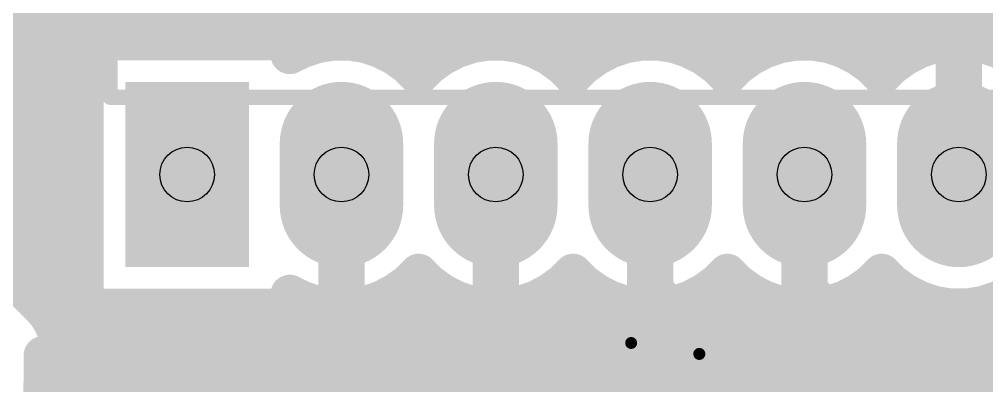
# Model space of a CAD drawing. Extents: x -0.06 to 2.31, y -0.06 to 2.06.
# Drawn here: x 0.737 to 1.364, y 0.84 to 1.077 of the extents above; entities that cross this region are included whole.
import ezdxf

# ---------------------------------------------------------------- set-up
doc = ezdxf.new("R2010")
doc.units = 0
for name, color, linetype in [('Bottom', 6, 'CONTINUOUS'), ('Drill_Bottom', 8, 'CONTINUOUS'), ('Drill_Top', 7, 'CONTINUOUS'), ('Top', 5, 'CONTINUOUS'), ('Top_Silk', 2, 'CONTINUOUS')]:
    doc.layers.add(name, color=color, linetype=linetype)

msp = doc.modelspace()

# ---------------------------------------------------------------- linework, layer by layer
at = {"layer": 'Bottom', "linetype": 'CONTINUOUS'}
for points, const_width in [([(0.754, 1.274), (0.754, 0.917)], 0.03), ([(0.7955, 1.1427), (0.7955, 1.0635)], 0.025), ([(1.346, 0.977), (1.346, 1.132)], 0.03), ([(1.3045, 1.0489), (1.3045, 1.1148)], 0.025), ([(0.798, 1.0882), (1.302, 1.0882)], 0.025), ([(0.7955, 1.0635), (0.9125, 1.0635)], 0.025), ([(0.9125, 1.0635), (0.9125, 1.0545)], 0.025), ([(0.915, 1.0634), (0.9391, 1.0634)], 0.025), ([(0.9206, 1.0584), (0.9305, 1.0617)], 0.025), ([(0.9305, 1.0617), (0.9408, 1.0633)], 0.025), ([(0.9408, 1.0633), (0.9512, 1.0633)], 0.025), ([(0.9512, 1.0633), (0.9615, 1.0617)], 0.025), ([(0.9529, 1.0634), (1.0391, 1.0634)], 0.025), ([(0.9615, 1.0617), (0.9714, 1.0584)], 0.025), ([(1.0206, 1.0584), (1.0305, 1.0617)], 0.025), ([(1.0305, 1.0617), (1.0408, 1.0633)], 0.025), ([(1.0408, 1.0633), (1.0512, 1.0633)], 0.025), ([(1.0512, 1.0633), (1.0615, 1.0617)], 0.025), ([(1.0529, 1.0634), (1.1391, 1.0634)], 0.025), ([(1.0615, 1.0617), (1.0714, 1.0584)], 0.025), ([(1.1206, 1.0584), (1.1305, 1.0617)], 0.025), ([(1.1305, 1.0617), (1.1408, 1.0633)], 0.025), ([(1.1408, 1.0633), (1.1512, 1.0633)], 0.025), ([(1.1512, 1.0633), (1.1615, 1.0617)], 0.025), ([(1.1529, 1.0634), (1.2391, 1.0634)], 0.025), ([(1.1615, 1.0617), (1.1714, 1.0584)], 0.025), ([(1.2206, 1.0584), (1.2305, 1.0617)], 0.025), ([(1.2305, 1.0617), (1.2408, 1.0633)], 0.025), ([(1.2408, 1.0633), (1.2512, 1.0633)], 0.025), ([(1.2512, 1.0633), (1.2615, 1.0617)], 0.025), ([(1.2529, 1.0634), (1.302, 1.0634)], 0.025), ([(1.2615, 1.0617), (1.2714, 1.0584)], 0.025), ([(0.9125, 1.0545), (0.9206, 1.0584)], 0.025), ([(0.9714, 1.0584), (0.9807, 1.0537)], 0.025), ([(0.9807, 1.0537), (0.9892, 1.0476)], 0.025), ([(1.0028, 1.0476), (1.0113, 1.0537)], 0.025), ([(1.0113, 1.0537), (1.0206, 1.0584)], 0.025), ([(1.0714, 1.0584), (1.0807, 1.0537)], 0.025), ([(1.0807, 1.0537), (1.0892, 1.0476)], 0.025), ([(1.1028, 1.0476), (1.1113, 1.0537)], 0.025), ([(1.1113, 1.0537), (1.1206, 1.0584)], 0.025), ([(1.1714, 1.0584), (1.1807, 1.0537)], 0.025), ([(1.1807, 1.0537), (1.1892, 1.0476)], 0.025), ([(1.2028, 1.0476), (1.2113, 1.0537)], 0.025), ([(1.2113, 1.0537), (1.2206, 1.0584)], 0.025), ([(1.2714, 1.0584), (1.2807, 1.0537)], 0.025), ([(1.2807, 1.0537), (1.2892, 1.0476)], 0.025), ([(0.9892, 1.0476), (0.996, 1.0408)], 0.025), ([(0.996, 1.0408), (1.0028, 1.0476)], 0.025), ([(1.0892, 1.0476), (1.096, 1.0408)], 0.025), ([(1.096, 1.0408), (1.1028, 1.0476)], 0.025), ([(1.1892, 1.0476), (1.196, 1.0408)], 0.025), ([(1.196, 1.0408), (1.2028, 1.0476)], 0.025), ([(1.2892, 1.0476), (1.296, 1.0408)], 0.025), ([(1.296, 1.0408), (1.3028, 1.0476)], 0.025), ([(1.3028, 1.0476), (1.3045, 1.0489)], 0.025), ([(0.946, 0.897), (0.946, 0.977)], 0.03), ([(1.046, 0.898), (1.046, 0.977)], 0.03), ([(1.146, 0.901), (1.146, 0.977)], 0.03), ([(1.246, 0.901), (1.246, 0.977)], 0.03), ([(0.754, 0.917), (0.814, 0.857)], 0.03), ([(1.3028, 0.9064), (1.296, 0.9132)], 0.025), ([(1.296, 0.9132), (1.3019, 0.9038)], 0.025), ([(1.245, 0.802), (1.146, 0.901)], 0.03), ([(1.345, 0.802), (1.246, 0.901)], 0.03), ([(1.3019, 0.9038), (1.3766, 0.829)], 0.025), ([(1.3113, 0.9003), (1.3028, 0.9064)], 0.025), ([(1.045, 0.798), (0.946, 0.897)], 0.03), ([(1.145, 0.799), (1.046, 0.898)], 0.03), ([(1.3206, 0.8956), (1.3113, 0.9003)], 0.025), ([(1.3807, 0.9003), (1.3714, 0.8956)], 0.025), ([(1.3305, 0.8923), (1.3206, 0.8956)], 0.025), ([(1.3408, 0.8907), (1.3305, 0.8923)], 0.025), ([(1.3512, 0.8907), (1.3408, 0.8907)], 0.025), ([(1.3615, 0.8923), (1.3512, 0.8907)], 0.025), ([(1.3714, 0.8956), (1.3615, 0.8923)], 0.025), ([(1.3189, 0.8893), (1.4007, 0.8893)], 0.025), ([(0.7525, 0.8598), (0.7524, 0.6567)], 0.025), ([(0.787, 0.8254), (0.7525, 0.8598)], 0.025), ([(0.814, 0.857), (0.871, 0.857)], 0.03), ([(0.871, 0.857), (0.938, 0.79)], 0.03), ([(1.3438, 0.8644), (1.4154, 0.8644)], 0.025), ([(0.755, 0.8395), (0.7703, 0.8395)], 0.025), ([(1.3686, 0.8395), (1.4403, 0.8395)], 0.025)]:
    msp.add_lwpolyline(points, dxfattribs=dict(at, const_width=const_width))
for points, const_width in [([(0.7893, 1.0635, 1), (0.8018, 1.0635, 1), (0.7893, 1.0635, 1)], 0.0125), ([(0.7893, 1.0635, 1), (0.8018, 1.0635, 1), (0.7893, 1.0635, 1)], 0.0125), ([(0.9063, 1.0635, 1), (0.9188, 1.0635, 1), (0.9063, 1.0635, 1)], 0.0125), ([(0.9063, 1.0635, 1), (0.9188, 1.0635, 1), (0.9063, 1.0635, 1)], 0.0125), ([(0.9242, 1.0617, 1), (0.9367, 1.0617, 1), (0.9242, 1.0617, 1)], 0.0125), ([(0.9242, 1.0617, 1), (0.9367, 1.0617, 1), (0.9242, 1.0617, 1)], 0.0125), ([(0.9345, 1.0633, 1), (0.947, 1.0633, 1), (0.9345, 1.0633, 1)], 0.0125), ([(0.9345, 1.0633, 1), (0.947, 1.0633, 1), (0.9345, 1.0633, 1)], 0.0125), ([(0.945, 1.0633, 1), (0.9575, 1.0633, 1), (0.945, 1.0633, 1)], 0.0125), ([(0.945, 1.0633, 1), (0.9575, 1.0633, 1), (0.945, 1.0633, 1)], 0.0125), ([(0.9553, 1.0617, 1), (0.9678, 1.0617, 1), (0.9553, 1.0617, 1)], 0.0125), ([(0.9553, 1.0617, 1), (0.9678, 1.0617, 1), (0.9553, 1.0617, 1)], 0.0125), ([(1.0242, 1.0617, 1), (1.0367, 1.0617, 1), (1.0242, 1.0617, 1)], 0.0125), ([(1.0242, 1.0617, 1), (1.0367, 1.0617, 1), (1.0242, 1.0617, 1)], 0.0125), ([(1.0345, 1.0633, 1), (1.047, 1.0633, 1), (1.0345, 1.0633, 1)], 0.0125), ([(1.0345, 1.0633, 1), (1.047, 1.0633, 1), (1.0345, 1.0633, 1)], 0.0125), ([(1.045, 1.0633, 1), (1.0575, 1.0633, 1), (1.045, 1.0633, 1)], 0.0125), ([(1.045, 1.0633, 1), (1.0575, 1.0633, 1), (1.045, 1.0633, 1)], 0.0125), ([(1.0553, 1.0617, 1), (1.0678, 1.0617, 1), (1.0553, 1.0617, 1)], 0.0125), ([(1.0553, 1.0617, 1), (1.0678, 1.0617, 1), (1.0553, 1.0617, 1)], 0.0125), ([(1.1242, 1.0617, 1), (1.1367, 1.0617, 1), (1.1242, 1.0617, 1)], 0.0125), ([(1.1242, 1.0617, 1), (1.1367, 1.0617, 1), (1.1242, 1.0617, 1)], 0.0125), ([(1.1345, 1.0633, 1), (1.147, 1.0633, 1), (1.1345, 1.0633, 1)], 0.0125), ([(1.1345, 1.0633, 1), (1.147, 1.0633, 1), (1.1345, 1.0633, 1)], 0.0125), ([(1.145, 1.0633, 1), (1.1575, 1.0633, 1), (1.145, 1.0633, 1)], 0.0125), ([(1.145, 1.0633, 1), (1.1575, 1.0633, 1), (1.145, 1.0633, 1)], 0.0125), ([(1.1553, 1.0617, 1), (1.1678, 1.0617, 1), (1.1553, 1.0617, 1)], 0.0125), ([(1.1553, 1.0617, 1), (1.1678, 1.0617, 1), (1.1553, 1.0617, 1)], 0.0125), ([(1.2242, 1.0617, 1), (1.2367, 1.0617, 1), (1.2242, 1.0617, 1)], 0.0125), ([(1.2242, 1.0617, 1), (1.2367, 1.0617, 1), (1.2242, 1.0617, 1)], 0.0125), ([(1.2345, 1.0633, 1), (1.247, 1.0633, 1), (1.2345, 1.0633, 1)], 0.0125), ([(1.2345, 1.0633, 1), (1.247, 1.0633, 1), (1.2345, 1.0633, 1)], 0.0125), ([(1.245, 1.0633, 1), (1.2575, 1.0633, 1), (1.245, 1.0633, 1)], 0.0125), ([(1.245, 1.0633, 1), (1.2575, 1.0633, 1), (1.245, 1.0633, 1)], 0.0125), ([(1.2553, 1.0617, 1), (1.2678, 1.0617, 1), (1.2553, 1.0617, 1)], 0.0125), ([(1.2553, 1.0617, 1), (1.2678, 1.0617, 1), (1.2553, 1.0617, 1)], 0.0125), ([(0.9063, 1.0545, 1), (0.9188, 1.0545, 1), (0.9063, 1.0545, 1)], 0.0125), ([(0.9063, 1.0545, 1), (0.9188, 1.0545, 1), (0.9063, 1.0545, 1)], 0.0125), ([(0.9143, 1.0584, 1), (0.9268, 1.0584, 1), (0.9143, 1.0584, 1)], 0.0125), ([(0.9143, 1.0584, 1), (0.9268, 1.0584, 1), (0.9143, 1.0584, 1)], 0.0125), ([(0.9652, 1.0584, 1), (0.9777, 1.0584, 1), (0.9652, 1.0584, 1)], 0.0125), ([(0.9652, 1.0584, 1), (0.9777, 1.0584, 1), (0.9652, 1.0584, 1)], 0.0125), ([(0.9745, 1.0537, 1), (0.987, 1.0537, 1), (0.9745, 1.0537, 1)], 0.0125), ([(0.9745, 1.0537, 1), (0.987, 1.0537, 1), (0.9745, 1.0537, 1)], 0.0125), ([(1.005, 1.0537, 1), (1.0175, 1.0537, 1), (1.005, 1.0537, 1)], 0.0125), ([(1.005, 1.0537, 1), (1.0175, 1.0537, 1), (1.005, 1.0537, 1)], 0.0125), ([(1.0143, 1.0584, 1), (1.0268, 1.0584, 1), (1.0143, 1.0584, 1)], 0.0125), ([(1.0143, 1.0584, 1), (1.0268, 1.0584, 1), (1.0143, 1.0584, 1)], 0.0125), ([(1.0652, 1.0584, 1), (1.0777, 1.0584, 1), (1.0652, 1.0584, 1)], 0.0125), ([(1.0652, 1.0584, 1), (1.0777, 1.0584, 1), (1.0652, 1.0584, 1)], 0.0125), ([(1.0745, 1.0537, 1), (1.087, 1.0537, 1), (1.0745, 1.0537, 1)], 0.0125), ([(1.0745, 1.0537, 1), (1.087, 1.0537, 1), (1.0745, 1.0537, 1)], 0.0125), ([(1.105, 1.0537, 1), (1.1175, 1.0537, 1), (1.105, 1.0537, 1)], 0.0125), ([(1.105, 1.0537, 1), (1.1175, 1.0537, 1), (1.105, 1.0537, 1)], 0.0125), ([(1.1143, 1.0584, 1), (1.1268, 1.0584, 1), (1.1143, 1.0584, 1)], 0.0125), ([(1.1143, 1.0584, 1), (1.1268, 1.0584, 1), (1.1143, 1.0584, 1)], 0.0125), ([(1.1652, 1.0584, 1), (1.1777, 1.0584, 1), (1.1652, 1.0584, 1)], 0.0125), ([(1.1652, 1.0584, 1), (1.1777, 1.0584, 1), (1.1652, 1.0584, 1)], 0.0125), ([(1.1745, 1.0537, 1), (1.187, 1.0537, 1), (1.1745, 1.0537, 1)], 0.0125), ([(1.1745, 1.0537, 1), (1.187, 1.0537, 1), (1.1745, 1.0537, 1)], 0.0125), ([(1.205, 1.0537, 1), (1.2175, 1.0537, 1), (1.205, 1.0537, 1)], 0.0125), ([(1.205, 1.0537, 1), (1.2175, 1.0537, 1), (1.205, 1.0537, 1)], 0.0125), ([(1.2143, 1.0584, 1), (1.2268, 1.0584, 1), (1.2143, 1.0584, 1)], 0.0125), ([(1.2143, 1.0584, 1), (1.2268, 1.0584, 1), (1.2143, 1.0584, 1)], 0.0125), ([(1.2652, 1.0584, 1), (1.2777, 1.0584, 1), (1.2652, 1.0584, 1)], 0.0125), ([(1.2652, 1.0584, 1), (1.2777, 1.0584, 1), (1.2652, 1.0584, 1)], 0.0125), ([(1.2745, 1.0537, 1), (1.287, 1.0537, 1), (1.2745, 1.0537, 1)], 0.0125), ([(1.2745, 1.0537, 1), (1.287, 1.0537, 1), (1.2745, 1.0537, 1)], 0.0125), ([(0.9829, 1.0476, 1), (0.9954, 1.0476, 1), (0.9829, 1.0476, 1)], 0.0125), ([(0.9829, 1.0476, 1), (0.9954, 1.0476, 1), (0.9829, 1.0476, 1)], 0.0125), ([(0.9966, 1.0476, 1), (1.0091, 1.0476, 1), (0.9966, 1.0476, 1)], 0.0125), ([(0.9966, 1.0476, 1), (1.0091, 1.0476, 1), (0.9966, 1.0476, 1)], 0.0125), ([(1.0829, 1.0476, 1), (1.0954, 1.0476, 1), (1.0829, 1.0476, 1)], 0.0125), ([(1.0829, 1.0476, 1), (1.0954, 1.0476, 1), (1.0829, 1.0476, 1)], 0.0125), ([(1.0966, 1.0476, 1), (1.1091, 1.0476, 1), (1.0966, 1.0476, 1)], 0.0125), ([(1.0966, 1.0476, 1), (1.1091, 1.0476, 1), (1.0966, 1.0476, 1)], 0.0125), ([(1.1829, 1.0476, 1), (1.1954, 1.0476, 1), (1.1829, 1.0476, 1)], 0.0125), ([(1.1829, 1.0476, 1), (1.1954, 1.0476, 1), (1.1829, 1.0476, 1)], 0.0125), ([(1.1966, 1.0476, 1), (1.2091, 1.0476, 1), (1.1966, 1.0476, 1)], 0.0125), ([(1.1966, 1.0476, 1), (1.2091, 1.0476, 1), (1.1966, 1.0476, 1)], 0.0125), ([(1.2829, 1.0476, 1), (1.2954, 1.0476, 1), (1.2829, 1.0476, 1)], 0.0125), ([(1.2829, 1.0476, 1), (1.2954, 1.0476, 1), (1.2829, 1.0476, 1)], 0.0125), ([(1.2966, 1.0476, 1), (1.3091, 1.0476, 1), (1.2966, 1.0476, 1)], 0.0125), ([(1.2966, 1.0476, 1), (1.3091, 1.0476, 1), (1.2966, 1.0476, 1)], 0.0125), ([(1.2983, 1.0489, 1), (1.3108, 1.0489, 1), (1.2983, 1.0489, 1)], 0.0125), ([(1.2983, 1.0489, 1), (1.3108, 1.0489, 1), (1.2983, 1.0489, 1)], 0.0125), ([(0.9897, 1.0408, 1), (1.0022, 1.0408, 1), (0.9897, 1.0408, 1)], 0.0125), ([(0.9897, 1.0408, 1), (1.0022, 1.0408, 1), (0.9897, 1.0408, 1)], 0.0125), ([(1.0897, 1.0408, 1), (1.1022, 1.0408, 1), (1.0897, 1.0408, 1)], 0.0125), ([(1.0897, 1.0408, 1), (1.1022, 1.0408, 1), (1.0897, 1.0408, 1)], 0.0125), ([(1.1897, 1.0408, 1), (1.2022, 1.0408, 1), (1.1897, 1.0408, 1)], 0.0125), ([(1.1897, 1.0408, 1), (1.2022, 1.0408, 1), (1.1897, 1.0408, 1)], 0.0125), ([(1.2897, 1.0408, 1), (1.3022, 1.0408, 1), (1.2897, 1.0408, 1)], 0.0125), ([(1.2897, 1.0408, 1), (1.3022, 1.0408, 1), (1.2897, 1.0408, 1)], 0.0125), ([(0.966, 0.997, 1), (0.926, 0.997, 1), (0.966, 0.997, 1)], 0.04), ([(1.066, 0.997, 1), (1.026, 0.997, 1), (1.066, 0.997, 1)], 0.04), ([(1.166, 0.997, 1), (1.126, 0.997, 1), (1.166, 0.997, 1)], 0.04), ([(1.266, 0.997, 1), (1.226, 0.997, 1), (1.266, 0.997, 1)], 0.04), ([(1.366, 0.997, 1), (1.326, 0.997, 1), (1.366, 0.997, 1)], 0.04), ([(0.966, 0.957, 1), (0.926, 0.957, 1), (0.966, 0.957, 1)], 0.04), ([(1.066, 0.957, 1), (1.026, 0.957, 1), (1.066, 0.957, 1)], 0.04), ([(1.166, 0.957, 1), (1.126, 0.957, 1), (1.166, 0.957, 1)], 0.04), ([(1.266, 0.957, 1), (1.226, 0.957, 1), (1.266, 0.957, 1)], 0.04), ([(1.366, 0.957, 1), (1.326, 0.957, 1), (1.366, 0.957, 1)], 0.04), ([(0.9385, 0.977, 1), (0.9535, 0.977, 1), (0.9385, 0.977, 1)], 0.015), ([(1.0385, 0.977, 1), (1.0535, 0.977, 1), (1.0385, 0.977, 1)], 0.015), ([(1.1385, 0.977, 1), (1.1535, 0.977, 1), (1.1385, 0.977, 1)], 0.015), ([(1.2385, 0.977, 1), (1.2535, 0.977, 1), (1.2385, 0.977, 1)], 0.015), ([(1.3385, 0.977, 1), (1.3535, 0.977, 1), (1.3385, 0.977, 1)], 0.015), ([(0.7465, 0.917, 1), (0.7615, 0.917, 1), (0.7465, 0.917, 1)], 0.015), ([(0.7465, 0.917, 1), (0.7615, 0.917, 1), (0.7465, 0.917, 1)], 0.015), ([(1.2898, 0.9132, 1), (1.3023, 0.9132, 1), (1.2898, 0.9132, 1)], 0.0125), ([(1.2898, 0.9132, 1), (1.3023, 0.9132, 1), (1.2898, 0.9132, 1)], 0.0125), ([(1.1385, 0.901, 1), (1.1535, 0.901, 1), (1.1385, 0.901, 1)], 0.015), ([(1.1385, 0.901, 1), (1.1535, 0.901, 1), (1.1385, 0.901, 1)], 0.015), ([(1.2385, 0.901, 1), (1.2535, 0.901, 1), (1.2385, 0.901, 1)], 0.015), ([(1.2385, 0.901, 1), (1.2535, 0.901, 1), (1.2385, 0.901, 1)], 0.015), ([(1.2956, 0.9038, 1), (1.3081, 0.9038, 1), (1.2956, 0.9038, 1)], 0.0125), ([(1.2956, 0.9038, 1), (1.3081, 0.9038, 1), (1.2956, 0.9038, 1)], 0.0125), ([(1.2966, 0.9064, 1), (1.3091, 0.9064, 1), (1.2966, 0.9064, 1)], 0.0125), ([(1.2966, 0.9064, 1), (1.3091, 0.9064, 1), (1.2966, 0.9064, 1)], 0.0125), ([(0.9385, 0.897, 1), (0.9535, 0.897, 1), (0.9385, 0.897, 1)], 0.015), ([(0.9385, 0.897, 1), (0.9535, 0.897, 1), (0.9385, 0.897, 1)], 0.015), ([(1.0385, 0.898, 1), (1.0535, 0.898, 1), (1.0385, 0.898, 1)], 0.015), ([(1.0385, 0.898, 1), (1.0535, 0.898, 1), (1.0385, 0.898, 1)], 0.015), ([(1.305, 0.9003, 1), (1.3175, 0.9003, 1), (1.305, 0.9003, 1)], 0.0125), ([(1.305, 0.9003, 1), (1.3175, 0.9003, 1), (1.305, 0.9003, 1)], 0.0125), ([(1.3143, 0.8956, 1), (1.3268, 0.8956, 1), (1.3143, 0.8956, 1)], 0.0125), ([(1.3143, 0.8956, 1), (1.3268, 0.8956, 1), (1.3143, 0.8956, 1)], 0.0125), ([(1.3242, 0.8923, 1), (1.3367, 0.8923, 1), (1.3242, 0.8923, 1)], 0.0125), ([(1.3242, 0.8923, 1), (1.3367, 0.8923, 1), (1.3242, 0.8923, 1)], 0.0125), ([(1.3345, 0.8907, 1), (1.347, 0.8907, 1), (1.3345, 0.8907, 1)], 0.0125), ([(1.3345, 0.8907, 1), (1.347, 0.8907, 1), (1.3345, 0.8907, 1)], 0.0125), ([(1.345, 0.8907, 1), (1.3575, 0.8907, 1), (1.345, 0.8907, 1)], 0.0125), ([(1.345, 0.8907, 1), (1.3575, 0.8907, 1), (1.345, 0.8907, 1)], 0.0125), ([(1.3553, 0.8923, 1), (1.3678, 0.8923, 1), (1.3553, 0.8923, 1)], 0.0125), ([(1.3553, 0.8923, 1), (1.3678, 0.8923, 1), (1.3553, 0.8923, 1)], 0.0125), ([(1.3652, 0.8956, 1), (1.3777, 0.8956, 1), (1.3652, 0.8956, 1)], 0.0125), ([(1.3652, 0.8956, 1), (1.3777, 0.8956, 1), (1.3652, 0.8956, 1)], 0.0125), ([(0.7463, 0.8598, 1), (0.7588, 0.8598, 1), (0.7463, 0.8598, 1)], 0.0125), ([(0.7463, 0.8598, 1), (0.7588, 0.8598, 1), (0.7463, 0.8598, 1)], 0.0125), ([(0.8065, 0.857, 1), (0.8215, 0.857, 1), (0.8065, 0.857, 1)], 0.015), ([(0.8065, 0.857, 1), (0.8215, 0.857, 1), (0.8065, 0.857, 1)], 0.015), ([(0.8635, 0.857, 1), (0.8785, 0.857, 1), (0.8635, 0.857, 1)], 0.015), ([(0.8635, 0.857, 1), (0.8785, 0.857, 1), (0.8635, 0.857, 1)], 0.015)]:
    msp.add_lwpolyline(points, format="xyb", dxfattribs=dict(at, const_width=const_width))
at = {"layer": 'Bottom'}
for points in [[(0.806, 1.037), (0.886, 1.037), (0.806, 0.917), (0.886, 0.917)], [(0.906, 0.997), (0.986, 0.997), (0.906, 0.957), (0.986, 0.957)], [(1.006, 0.997), (1.086, 0.997), (1.006, 0.957), (1.086, 0.957)], [(1.106, 0.997), (1.186, 0.997), (1.106, 0.957), (1.186, 0.957)], [(1.206, 0.997), (1.286, 0.997), (1.206, 0.957), (1.286, 0.957)], [(1.306, 0.997), (1.386, 0.997), (1.306, 0.957), (1.386, 0.957)]]:
    msp.add_solid(points, dxfattribs=at)
at = {"layer": 'Drill_Bottom'}
for centre in [(0.846, 0.977), (0.946, 0.977), (1.046, 0.977), (1.146, 0.977), (1.246, 0.977), (1.346, 0.977)]:
    msp.add_circle(centre, 0.0177, dxfattribs=at)
at = {"layer": 'Drill_Top'}
for centre in [(0.846, 0.977), (0.946, 0.977), (1.046, 0.977), (1.146, 0.977), (1.246, 0.977), (1.346, 0.977)]:
    msp.add_circle(centre, 0.0177, dxfattribs=at)
at = {"layer": 'Top', "linetype": 'CONTINUOUS', "const_width": 0.025}
for points in [[(0.6944, 1.0882), (2.2265, 1.0882)], [(0.6975, 1.0634), (0.777, 1.0634)], [(0.7795, 0.8905), (0.7795, 1.0635)], [(0.7795, 1.0635), (0.792, 1.0635)], [(0.792, 1.0635), (0.9125, 1.0635)], [(0.9125, 1.0635), (0.9125, 1.0545)], [(0.915, 1.0634), (0.9391, 1.0634)], [(0.9206, 1.0584), (0.9305, 1.0617)], [(0.9305, 1.0617), (0.9408, 1.0633)], [(0.9408, 1.0633), (0.9512, 1.0633)], [(0.9512, 1.0633), (0.9615, 1.0617)], [(0.9529, 1.0634), (1.0391, 1.0634)], [(0.9615, 1.0617), (0.9714, 1.0584)], [(1.0206, 1.0584), (1.0305, 1.0617)], [(1.0305, 1.0617), (1.0408, 1.0633)], [(1.0408, 1.0633), (1.0512, 1.0633)], [(1.0512, 1.0633), (1.0615, 1.0617)], [(1.0529, 1.0634), (1.1391, 1.0634)], [(1.0615, 1.0617), (1.0714, 1.0584)], [(1.1206, 1.0584), (1.1305, 1.0617)], [(1.1305, 1.0617), (1.1408, 1.0633)], [(1.1408, 1.0633), (1.1512, 1.0633)], [(1.1512, 1.0633), (1.1615, 1.0617)], [(1.1529, 1.0634), (1.2391, 1.0634)], [(1.1615, 1.0617), (1.1714, 1.0584)], [(1.2206, 1.0584), (1.2305, 1.0617)], [(1.2305, 1.0617), (1.2408, 1.0633)], [(1.2408, 1.0633), (1.2512, 1.0633)], [(1.2512, 1.0633), (1.2615, 1.0617)], [(1.2529, 1.0634), (1.3391, 1.0634)], [(1.2615, 1.0617), (1.2714, 1.0584)], [(1.3206, 1.0584), (1.3305, 1.0617)], [(1.3305, 1.0617), (1.3408, 1.0633)], [(1.3408, 1.0633), (1.3512, 1.0633)], [(1.3512, 1.0633), (1.3615, 1.0617)], [(1.3529, 1.0634), (1.4391, 1.0634)], [(1.3615, 1.0617), (1.3714, 1.0584)], [(0.9125, 1.0545), (0.9206, 1.0584)], [(0.9714, 1.0584), (0.9807, 1.0537)], [(0.9807, 1.0537), (0.9892, 1.0476)], [(1.0028, 1.0476), (1.0113, 1.0537)], [(1.0113, 1.0537), (1.0206, 1.0584)], [(1.0714, 1.0584), (1.0807, 1.0537)], [(1.0807, 1.0537), (1.0892, 1.0476)], [(1.1028, 1.0476), (1.1113, 1.0537)], [(1.1113, 1.0537), (1.1206, 1.0584)], [(1.1714, 1.0584), (1.1807, 1.0537)], [(1.1807, 1.0537), (1.1892, 1.0476)], [(1.2028, 1.0476), (1.2113, 1.0537)], [(1.2113, 1.0537), (1.2206, 1.0584)], [(1.2714, 1.0584), (1.2807, 1.0537)], [(1.2807, 1.0537), (1.2892, 1.0476)], [(1.3028, 1.0476), (1.3113, 1.0537)], [(1.3113, 1.0537), (1.3206, 1.0584)], [(1.3714, 1.0584), (1.3807, 1.0537)], [(0.9892, 1.0476), (0.996, 1.0408)], [(0.996, 1.0408), (1.0028, 1.0476)], [(1.0892, 1.0476), (1.096, 1.0408)], [(1.096, 1.0408), (1.1028, 1.0476)], [(1.1892, 1.0476), (1.196, 1.0408)], [(1.196, 1.0408), (1.2028, 1.0476)], [(1.2892, 1.0476), (1.296, 1.0408)], [(1.296, 1.0408), (1.3028, 1.0476)], [(0.6975, 1.0385), (0.777, 1.0385)], [(0.6959, 1.0136), (0.777, 1.0136)], [(0.6845, 0.9887), (0.777, 0.9887)], [(0.6477, 0.9639), (0.777, 0.9639)], [(0.703, 0.9396), (0.7513, 0.8913)], [(0.706, 0.939), (0.777, 0.939)], [(0.731, 0.9141), (0.777, 0.9141)], [(0.996, 0.9132), (0.9892, 0.9064)], [(1.0028, 0.9064), (0.996, 0.9132)], [(1.096, 0.9132), (1.0892, 0.9064)], [(1.1028, 0.9064), (1.096, 0.9132)], [(1.196, 0.9132), (1.1892, 0.9064)], [(1.2028, 0.9064), (1.196, 0.9132)], [(1.296, 0.9132), (1.2892, 0.9064)], [(1.3028, 0.9064), (1.296, 0.9132)], [(0.9892, 0.9064), (0.9807, 0.9003)], [(1.0113, 0.9003), (1.0028, 0.9064)], [(1.0892, 0.9064), (1.0807, 0.9003)], [(1.1113, 0.9003), (1.1028, 0.9064)], [(1.1892, 0.9064), (1.1807, 0.9003)], [(1.2113, 0.9003), (1.2028, 0.9064)], [(1.2892, 0.9064), (1.2807, 0.9003)], [(1.3113, 0.9003), (1.3028, 0.9064)], [(0.9206, 0.8956), (0.9125, 0.8996)], [(0.9125, 0.8996), (0.9125, 0.8905)], [(0.9807, 0.9003), (0.9714, 0.8956)], [(1.0206, 0.8956), (1.0113, 0.9003)], [(1.0807, 0.9003), (1.0714, 0.8956)], [(1.1206, 0.8956), (1.1113, 0.9003)], [(1.1807, 0.9003), (1.1714, 0.8956)], [(1.2206, 0.8956), (1.2113, 0.9003)], [(1.2807, 0.9003), (1.2714, 0.8956)], [(1.3206, 0.8956), (1.3113, 0.9003)], [(1.3807, 0.9003), (1.3714, 0.8956)], [(0.7513, 0.8913), (0.7556, 0.8864)], [(0.9125, 0.8905), (0.7795, 0.8905)], [(0.9305, 0.8923), (0.9206, 0.8956)], [(0.9408, 0.8907), (0.9305, 0.8923)], [(0.9512, 0.8907), (0.9408, 0.8907)], [(0.9615, 0.8923), (0.9512, 0.8907)], [(0.9714, 0.8956), (0.9615, 0.8923)], [(1.0305, 0.8923), (1.0206, 0.8956)], [(1.0408, 0.8907), (1.0305, 0.8923)], [(1.0512, 0.8907), (1.0408, 0.8907)], [(1.0615, 0.8923), (1.0512, 0.8907)], [(1.0714, 0.8956), (1.0615, 0.8923)], [(1.1305, 0.8923), (1.1206, 0.8956)], [(1.1408, 0.8907), (1.1305, 0.8923)], [(1.1512, 0.8907), (1.1408, 0.8907)], [(1.1615, 0.8923), (1.1512, 0.8907)], [(1.1714, 0.8956), (1.1615, 0.8923)], [(1.2305, 0.8923), (1.2206, 0.8956)], [(1.2408, 0.8907), (1.2305, 0.8923)], [(1.2512, 0.8907), (1.2408, 0.8907)], [(1.2615, 0.8923), (1.2512, 0.8907)], [(1.2714, 0.8956), (1.2615, 0.8923)], [(1.3305, 0.8923), (1.3206, 0.8956)], [(1.3408, 0.8907), (1.3305, 0.8923)], [(1.3512, 0.8907), (1.3408, 0.8907)], [(1.3615, 0.8923), (1.3512, 0.8907)], [(1.3714, 0.8956), (1.3615, 0.8923)], [(0.7556, 0.8864), (0.759, 0.8808)], [(0.7557, 0.8893), (1.7355, 0.8893)], [(0.759, 0.8808), (0.7615, 0.8748)], [(0.7615, 0.8748), (0.763, 0.8685)], [(0.763, 0.8685), (0.7635, 0.862)], [(0.7635, 0.862), (0.7635, 0.6812)], [(0.7659, 0.8644), (1.7133, 0.8644)], [(0.766, 0.8395), (1.7062, 0.8395)]]:
    msp.add_lwpolyline(points, dxfattribs=at)
at = {"layer": 'Top', "linetype": 'CONTINUOUS'}
for points, const_width in [([(0.7733, 1.0635, 1), (0.7858, 1.0635, 1), (0.7733, 1.0635, 1)], 0.0125), ([(0.7733, 1.0635, 1), (0.7858, 1.0635, 1), (0.7733, 1.0635, 1)], 0.0125), ([(0.7858, 1.0635, 1), (0.7983, 1.0635, 1), (0.7858, 1.0635, 1)], 0.0125), ([(0.7858, 1.0635, 1), (0.7983, 1.0635, 1), (0.7858, 1.0635, 1)], 0.0125), ([(0.9063, 1.0635, 1), (0.9188, 1.0635, 1), (0.9063, 1.0635, 1)], 0.0125), ([(0.9063, 1.0635, 1), (0.9188, 1.0635, 1), (0.9063, 1.0635, 1)], 0.0125), ([(0.9242, 1.0617, 1), (0.9367, 1.0617, 1), (0.9242, 1.0617, 1)], 0.0125), ([(0.9242, 1.0617, 1), (0.9367, 1.0617, 1), (0.9242, 1.0617, 1)], 0.0125), ([(0.9345, 1.0633, 1), (0.947, 1.0633, 1), (0.9345, 1.0633, 1)], 0.0125), ([(0.9345, 1.0633, 1), (0.947, 1.0633, 1), (0.9345, 1.0633, 1)], 0.0125), ([(0.945, 1.0633, 1), (0.9575, 1.0633, 1), (0.945, 1.0633, 1)], 0.0125), ([(0.945, 1.0633, 1), (0.9575, 1.0633, 1), (0.945, 1.0633, 1)], 0.0125), ([(0.9553, 1.0617, 1), (0.9678, 1.0617, 1), (0.9553, 1.0617, 1)], 0.0125), ([(0.9553, 1.0617, 1), (0.9678, 1.0617, 1), (0.9553, 1.0617, 1)], 0.0125), ([(1.0242, 1.0617, 1), (1.0367, 1.0617, 1), (1.0242, 1.0617, 1)], 0.0125), ([(1.0242, 1.0617, 1), (1.0367, 1.0617, 1), (1.0242, 1.0617, 1)], 0.0125), ([(1.0345, 1.0633, 1), (1.047, 1.0633, 1), (1.0345, 1.0633, 1)], 0.0125), ([(1.0345, 1.0633, 1), (1.047, 1.0633, 1), (1.0345, 1.0633, 1)], 0.0125), ([(1.045, 1.0633, 1), (1.0575, 1.0633, 1), (1.045, 1.0633, 1)], 0.0125), ([(1.045, 1.0633, 1), (1.0575, 1.0633, 1), (1.045, 1.0633, 1)], 0.0125), ([(1.0553, 1.0617, 1), (1.0678, 1.0617, 1), (1.0553, 1.0617, 1)], 0.0125), ([(1.0553, 1.0617, 1), (1.0678, 1.0617, 1), (1.0553, 1.0617, 1)], 0.0125), ([(1.1242, 1.0617, 1), (1.1367, 1.0617, 1), (1.1242, 1.0617, 1)], 0.0125), ([(1.1242, 1.0617, 1), (1.1367, 1.0617, 1), (1.1242, 1.0617, 1)], 0.0125), ([(1.1345, 1.0633, 1), (1.147, 1.0633, 1), (1.1345, 1.0633, 1)], 0.0125), ([(1.1345, 1.0633, 1), (1.147, 1.0633, 1), (1.1345, 1.0633, 1)], 0.0125), ([(1.145, 1.0633, 1), (1.1575, 1.0633, 1), (1.145, 1.0633, 1)], 0.0125), ([(1.145, 1.0633, 1), (1.1575, 1.0633, 1), (1.145, 1.0633, 1)], 0.0125), ([(1.1553, 1.0617, 1), (1.1678, 1.0617, 1), (1.1553, 1.0617, 1)], 0.0125), ([(1.1553, 1.0617, 1), (1.1678, 1.0617, 1), (1.1553, 1.0617, 1)], 0.0125), ([(1.2242, 1.0617, 1), (1.2367, 1.0617, 1), (1.2242, 1.0617, 1)], 0.0125), ([(1.2242, 1.0617, 1), (1.2367, 1.0617, 1), (1.2242, 1.0617, 1)], 0.0125), ([(1.2345, 1.0633, 1), (1.247, 1.0633, 1), (1.2345, 1.0633, 1)], 0.0125), ([(1.2345, 1.0633, 1), (1.247, 1.0633, 1), (1.2345, 1.0633, 1)], 0.0125), ([(1.245, 1.0633, 1), (1.2575, 1.0633, 1), (1.245, 1.0633, 1)], 0.0125), ([(1.245, 1.0633, 1), (1.2575, 1.0633, 1), (1.245, 1.0633, 1)], 0.0125), ([(1.2553, 1.0617, 1), (1.2678, 1.0617, 1), (1.2553, 1.0617, 1)], 0.0125), ([(1.2553, 1.0617, 1), (1.2678, 1.0617, 1), (1.2553, 1.0617, 1)], 0.0125), ([(1.3242, 1.0617, 1), (1.3367, 1.0617, 1), (1.3242, 1.0617, 1)], 0.0125), ([(1.3242, 1.0617, 1), (1.3367, 1.0617, 1), (1.3242, 1.0617, 1)], 0.0125), ([(1.3345, 1.0633, 1), (1.347, 1.0633, 1), (1.3345, 1.0633, 1)], 0.0125), ([(1.3345, 1.0633, 1), (1.347, 1.0633, 1), (1.3345, 1.0633, 1)], 0.0125), ([(1.345, 1.0633, 1), (1.3575, 1.0633, 1), (1.345, 1.0633, 1)], 0.0125), ([(1.345, 1.0633, 1), (1.3575, 1.0633, 1), (1.345, 1.0633, 1)], 0.0125), ([(1.3553, 1.0617, 1), (1.3678, 1.0617, 1), (1.3553, 1.0617, 1)], 0.0125), ([(1.3553, 1.0617, 1), (1.3678, 1.0617, 1), (1.3553, 1.0617, 1)], 0.0125), ([(0.9063, 1.0545, 1), (0.9188, 1.0545, 1), (0.9063, 1.0545, 1)], 0.0125), ([(0.9063, 1.0545, 1), (0.9188, 1.0545, 1), (0.9063, 1.0545, 1)], 0.0125), ([(0.9143, 1.0584, 1), (0.9268, 1.0584, 1), (0.9143, 1.0584, 1)], 0.0125), ([(0.9143, 1.0584, 1), (0.9268, 1.0584, 1), (0.9143, 1.0584, 1)], 0.0125), ([(0.9652, 1.0584, 1), (0.9777, 1.0584, 1), (0.9652, 1.0584, 1)], 0.0125), ([(0.9652, 1.0584, 1), (0.9777, 1.0584, 1), (0.9652, 1.0584, 1)], 0.0125), ([(0.9745, 1.0537, 1), (0.987, 1.0537, 1), (0.9745, 1.0537, 1)], 0.0125), ([(0.9745, 1.0537, 1), (0.987, 1.0537, 1), (0.9745, 1.0537, 1)], 0.0125), ([(1.005, 1.0537, 1), (1.0175, 1.0537, 1), (1.005, 1.0537, 1)], 0.0125), ([(1.005, 1.0537, 1), (1.0175, 1.0537, 1), (1.005, 1.0537, 1)], 0.0125), ([(1.0143, 1.0584, 1), (1.0268, 1.0584, 1), (1.0143, 1.0584, 1)], 0.0125), ([(1.0143, 1.0584, 1), (1.0268, 1.0584, 1), (1.0143, 1.0584, 1)], 0.0125), ([(1.0652, 1.0584, 1), (1.0777, 1.0584, 1), (1.0652, 1.0584, 1)], 0.0125), ([(1.0652, 1.0584, 1), (1.0777, 1.0584, 1), (1.0652, 1.0584, 1)], 0.0125), ([(1.0745, 1.0537, 1), (1.087, 1.0537, 1), (1.0745, 1.0537, 1)], 0.0125), ([(1.0745, 1.0537, 1), (1.087, 1.0537, 1), (1.0745, 1.0537, 1)], 0.0125), ([(1.105, 1.0537, 1), (1.1175, 1.0537, 1), (1.105, 1.0537, 1)], 0.0125), ([(1.105, 1.0537, 1), (1.1175, 1.0537, 1), (1.105, 1.0537, 1)], 0.0125), ([(1.1143, 1.0584, 1), (1.1268, 1.0584, 1), (1.1143, 1.0584, 1)], 0.0125), ([(1.1143, 1.0584, 1), (1.1268, 1.0584, 1), (1.1143, 1.0584, 1)], 0.0125), ([(1.1652, 1.0584, 1), (1.1777, 1.0584, 1), (1.1652, 1.0584, 1)], 0.0125), ([(1.1652, 1.0584, 1), (1.1777, 1.0584, 1), (1.1652, 1.0584, 1)], 0.0125), ([(1.1745, 1.0537, 1), (1.187, 1.0537, 1), (1.1745, 1.0537, 1)], 0.0125), ([(1.1745, 1.0537, 1), (1.187, 1.0537, 1), (1.1745, 1.0537, 1)], 0.0125), ([(1.205, 1.0537, 1), (1.2175, 1.0537, 1), (1.205, 1.0537, 1)], 0.0125), ([(1.205, 1.0537, 1), (1.2175, 1.0537, 1), (1.205, 1.0537, 1)], 0.0125), ([(1.2143, 1.0584, 1), (1.2268, 1.0584, 1), (1.2143, 1.0584, 1)], 0.0125), ([(1.2143, 1.0584, 1), (1.2268, 1.0584, 1), (1.2143, 1.0584, 1)], 0.0125), ([(1.2652, 1.0584, 1), (1.2777, 1.0584, 1), (1.2652, 1.0584, 1)], 0.0125), ([(1.2652, 1.0584, 1), (1.2777, 1.0584, 1), (1.2652, 1.0584, 1)], 0.0125), ([(1.2745, 1.0537, 1), (1.287, 1.0537, 1), (1.2745, 1.0537, 1)], 0.0125), ([(1.2745, 1.0537, 1), (1.287, 1.0537, 1), (1.2745, 1.0537, 1)], 0.0125), ([(1.305, 1.0537, 1), (1.3175, 1.0537, 1), (1.305, 1.0537, 1)], 0.0125), ([(1.305, 1.0537, 1), (1.3175, 1.0537, 1), (1.305, 1.0537, 1)], 0.0125), ([(1.3143, 1.0584, 1), (1.3268, 1.0584, 1), (1.3143, 1.0584, 1)], 0.0125), ([(1.3143, 1.0584, 1), (1.3268, 1.0584, 1), (1.3143, 1.0584, 1)], 0.0125), ([(1.3652, 1.0584, 1), (1.3777, 1.0584, 1), (1.3652, 1.0584, 1)], 0.0125), ([(1.3652, 1.0584, 1), (1.3777, 1.0584, 1), (1.3652, 1.0584, 1)], 0.0125), ([(0.9829, 1.0476, 1), (0.9954, 1.0476, 1), (0.9829, 1.0476, 1)], 0.0125), ([(0.9829, 1.0476, 1), (0.9954, 1.0476, 1), (0.9829, 1.0476, 1)], 0.0125), ([(0.9966, 1.0476, 1), (1.0091, 1.0476, 1), (0.9966, 1.0476, 1)], 0.0125), ([(0.9966, 1.0476, 1), (1.0091, 1.0476, 1), (0.9966, 1.0476, 1)], 0.0125), ([(1.0829, 1.0476, 1), (1.0954, 1.0476, 1), (1.0829, 1.0476, 1)], 0.0125), ([(1.0829, 1.0476, 1), (1.0954, 1.0476, 1), (1.0829, 1.0476, 1)], 0.0125), ([(1.0966, 1.0476, 1), (1.1091, 1.0476, 1), (1.0966, 1.0476, 1)], 0.0125), ([(1.0966, 1.0476, 1), (1.1091, 1.0476, 1), (1.0966, 1.0476, 1)], 0.0125), ([(1.1829, 1.0476, 1), (1.1954, 1.0476, 1), (1.1829, 1.0476, 1)], 0.0125), ([(1.1829, 1.0476, 1), (1.1954, 1.0476, 1), (1.1829, 1.0476, 1)], 0.0125), ([(1.1966, 1.0476, 1), (1.2091, 1.0476, 1), (1.1966, 1.0476, 1)], 0.0125), ([(1.1966, 1.0476, 1), (1.2091, 1.0476, 1), (1.1966, 1.0476, 1)], 0.0125), ([(1.2829, 1.0476, 1), (1.2954, 1.0476, 1), (1.2829, 1.0476, 1)], 0.0125), ([(1.2829, 1.0476, 1), (1.2954, 1.0476, 1), (1.2829, 1.0476, 1)], 0.0125), ([(1.2966, 1.0476, 1), (1.3091, 1.0476, 1), (1.2966, 1.0476, 1)], 0.0125), ([(1.2966, 1.0476, 1), (1.3091, 1.0476, 1), (1.2966, 1.0476, 1)], 0.0125), ([(0.9897, 1.0408, 1), (1.0022, 1.0408, 1), (0.9897, 1.0408, 1)], 0.0125), ([(0.9897, 1.0408, 1), (1.0022, 1.0408, 1), (0.9897, 1.0408, 1)], 0.0125), ([(1.0897, 1.0408, 1), (1.1022, 1.0408, 1), (1.0897, 1.0408, 1)], 0.0125), ([(1.0897, 1.0408, 1), (1.1022, 1.0408, 1), (1.0897, 1.0408, 1)], 0.0125), ([(1.1897, 1.0408, 1), (1.2022, 1.0408, 1), (1.1897, 1.0408, 1)], 0.0125), ([(1.1897, 1.0408, 1), (1.2022, 1.0408, 1), (1.1897, 1.0408, 1)], 0.0125), ([(1.2897, 1.0408, 1), (1.3022, 1.0408, 1), (1.2897, 1.0408, 1)], 0.0125), ([(1.2897, 1.0408, 1), (1.3022, 1.0408, 1), (1.2897, 1.0408, 1)], 0.0125), ([(0.966, 0.997, 1), (0.926, 0.997, 1), (0.966, 0.997, 1)], 0.04), ([(1.066, 0.997, 1), (1.026, 0.997, 1), (1.066, 0.997, 1)], 0.04), ([(1.166, 0.997, 1), (1.126, 0.997, 1), (1.166, 0.997, 1)], 0.04), ([(1.266, 0.997, 1), (1.226, 0.997, 1), (1.266, 0.997, 1)], 0.04), ([(1.366, 0.997, 1), (1.326, 0.997, 1), (1.366, 0.997, 1)], 0.04), ([(0.966, 0.957, 1), (0.926, 0.957, 1), (0.966, 0.957, 1)], 0.04), ([(1.066, 0.957, 1), (1.026, 0.957, 1), (1.066, 0.957, 1)], 0.04), ([(1.166, 0.957, 1), (1.126, 0.957, 1), (1.166, 0.957, 1)], 0.04), ([(1.266, 0.957, 1), (1.226, 0.957, 1), (1.266, 0.957, 1)], 0.04), ([(1.366, 0.957, 1), (1.326, 0.957, 1), (1.366, 0.957, 1)], 0.04), ([(0.9898, 0.9132, 1), (1.0023, 0.9132, 1), (0.9898, 0.9132, 1)], 0.0125), ([(0.9898, 0.9132, 1), (1.0023, 0.9132, 1), (0.9898, 0.9132, 1)], 0.0125), ([(1.0898, 0.9132, 1), (1.1023, 0.9132, 1), (1.0898, 0.9132, 1)], 0.0125), ([(1.0898, 0.9132, 1), (1.1023, 0.9132, 1), (1.0898, 0.9132, 1)], 0.0125), ([(1.1898, 0.9132, 1), (1.2023, 0.9132, 1), (1.1898, 0.9132, 1)], 0.0125), ([(1.1898, 0.9132, 1), (1.2023, 0.9132, 1), (1.1898, 0.9132, 1)], 0.0125), ([(1.2898, 0.9132, 1), (1.3023, 0.9132, 1), (1.2898, 0.9132, 1)], 0.0125), ([(1.2898, 0.9132, 1), (1.3023, 0.9132, 1), (1.2898, 0.9132, 1)], 0.0125), ([(0.9829, 0.9064, 1), (0.9954, 0.9064, 1), (0.9829, 0.9064, 1)], 0.0125), ([(0.9829, 0.9064, 1), (0.9954, 0.9064, 1), (0.9829, 0.9064, 1)], 0.0125), ([(0.9966, 0.9064, 1), (1.0091, 0.9064, 1), (0.9966, 0.9064, 1)], 0.0125), ([(0.9966, 0.9064, 1), (1.0091, 0.9064, 1), (0.9966, 0.9064, 1)], 0.0125), ([(1.0829, 0.9064, 1), (1.0954, 0.9064, 1), (1.0829, 0.9064, 1)], 0.0125), ([(1.0829, 0.9064, 1), (1.0954, 0.9064, 1), (1.0829, 0.9064, 1)], 0.0125), ([(1.0966, 0.9064, 1), (1.1091, 0.9064, 1), (1.0966, 0.9064, 1)], 0.0125), ([(1.0966, 0.9064, 1), (1.1091, 0.9064, 1), (1.0966, 0.9064, 1)], 0.0125), ([(1.1829, 0.9064, 1), (1.1954, 0.9064, 1), (1.1829, 0.9064, 1)], 0.0125), ([(1.1829, 0.9064, 1), (1.1954, 0.9064, 1), (1.1829, 0.9064, 1)], 0.0125), ([(1.1966, 0.9064, 1), (1.2091, 0.9064, 1), (1.1966, 0.9064, 1)], 0.0125), ([(1.1966, 0.9064, 1), (1.2091, 0.9064, 1), (1.1966, 0.9064, 1)], 0.0125), ([(1.2829, 0.9064, 1), (1.2954, 0.9064, 1), (1.2829, 0.9064, 1)], 0.0125), ([(1.2829, 0.9064, 1), (1.2954, 0.9064, 1), (1.2829, 0.9064, 1)], 0.0125), ([(1.2966, 0.9064, 1), (1.3091, 0.9064, 1), (1.2966, 0.9064, 1)], 0.0125), ([(1.2966, 0.9064, 1), (1.3091, 0.9064, 1), (1.2966, 0.9064, 1)], 0.0125), ([(0.9063, 0.8996, 1), (0.9188, 0.8996, 1), (0.9063, 0.8996, 1)], 0.0125), ([(0.9063, 0.8996, 1), (0.9188, 0.8996, 1), (0.9063, 0.8996, 1)], 0.0125), ([(0.9745, 0.9003, 1), (0.987, 0.9003, 1), (0.9745, 0.9003, 1)], 0.0125), ([(0.9745, 0.9003, 1), (0.987, 0.9003, 1), (0.9745, 0.9003, 1)], 0.0125), ([(1.005, 0.9003, 1), (1.0175, 0.9003, 1), (1.005, 0.9003, 1)], 0.0125), ([(1.005, 0.9003, 1), (1.0175, 0.9003, 1), (1.005, 0.9003, 1)], 0.0125), ([(1.0745, 0.9003, 1), (1.087, 0.9003, 1), (1.0745, 0.9003, 1)], 0.0125), ([(1.0745, 0.9003, 1), (1.087, 0.9003, 1), (1.0745, 0.9003, 1)], 0.0125), ([(1.105, 0.9003, 1), (1.1175, 0.9003, 1), (1.105, 0.9003, 1)], 0.0125), ([(1.105, 0.9003, 1), (1.1175, 0.9003, 1), (1.105, 0.9003, 1)], 0.0125), ([(1.1745, 0.9003, 1), (1.187, 0.9003, 1), (1.1745, 0.9003, 1)], 0.0125), ([(1.1745, 0.9003, 1), (1.187, 0.9003, 1), (1.1745, 0.9003, 1)], 0.0125), ([(1.205, 0.9003, 1), (1.2175, 0.9003, 1), (1.205, 0.9003, 1)], 0.0125), ([(1.205, 0.9003, 1), (1.2175, 0.9003, 1), (1.205, 0.9003, 1)], 0.0125), ([(1.2745, 0.9003, 1), (1.287, 0.9003, 1), (1.2745, 0.9003, 1)], 0.0125), ([(1.2745, 0.9003, 1), (1.287, 0.9003, 1), (1.2745, 0.9003, 1)], 0.0125), ([(1.305, 0.9003, 1), (1.3175, 0.9003, 1), (1.305, 0.9003, 1)], 0.0125), ([(1.305, 0.9003, 1), (1.3175, 0.9003, 1), (1.305, 0.9003, 1)], 0.0125), ([(0.7451, 0.8913, 1), (0.7576, 0.8913, 1), (0.7451, 0.8913, 1)], 0.0125), ([(0.7451, 0.8913, 1), (0.7576, 0.8913, 1), (0.7451, 0.8913, 1)], 0.0125), ([(0.7733, 0.8905, 1), (0.7858, 0.8905, 1), (0.7733, 0.8905, 1)], 0.0125), ([(0.7733, 0.8905, 1), (0.7858, 0.8905, 1), (0.7733, 0.8905, 1)], 0.0125), ([(0.9063, 0.8905, 1), (0.9188, 0.8905, 1), (0.9063, 0.8905, 1)], 0.0125), ([(0.9063, 0.8905, 1), (0.9188, 0.8905, 1), (0.9063, 0.8905, 1)], 0.0125), ([(0.9143, 0.8956, 1), (0.9268, 0.8956, 1), (0.9143, 0.8956, 1)], 0.0125), ([(0.9143, 0.8956, 1), (0.9268, 0.8956, 1), (0.9143, 0.8956, 1)], 0.0125), ([(0.9242, 0.8923, 1), (0.9367, 0.8923, 1), (0.9242, 0.8923, 1)], 0.0125), ([(0.9242, 0.8923, 1), (0.9367, 0.8923, 1), (0.9242, 0.8923, 1)], 0.0125), ([(0.9345, 0.8907, 1), (0.947, 0.8907, 1), (0.9345, 0.8907, 1)], 0.0125), ([(0.9345, 0.8907, 1), (0.947, 0.8907, 1), (0.9345, 0.8907, 1)], 0.0125), ([(0.945, 0.8907, 1), (0.9575, 0.8907, 1), (0.945, 0.8907, 1)], 0.0125), ([(0.945, 0.8907, 1), (0.9575, 0.8907, 1), (0.945, 0.8907, 1)], 0.0125), ([(0.9553, 0.8923, 1), (0.9678, 0.8923, 1), (0.9553, 0.8923, 1)], 0.0125), ([(0.9553, 0.8923, 1), (0.9678, 0.8923, 1), (0.9553, 0.8923, 1)], 0.0125), ([(0.9652, 0.8956, 1), (0.9777, 0.8956, 1), (0.9652, 0.8956, 1)], 0.0125), ([(0.9652, 0.8956, 1), (0.9777, 0.8956, 1), (0.9652, 0.8956, 1)], 0.0125), ([(1.0143, 0.8956, 1), (1.0268, 0.8956, 1), (1.0143, 0.8956, 1)], 0.0125), ([(1.0143, 0.8956, 1), (1.0268, 0.8956, 1), (1.0143, 0.8956, 1)], 0.0125), ([(1.0242, 0.8923, 1), (1.0367, 0.8923, 1), (1.0242, 0.8923, 1)], 0.0125), ([(1.0242, 0.8923, 1), (1.0367, 0.8923, 1), (1.0242, 0.8923, 1)], 0.0125), ([(1.0345, 0.8907, 1), (1.047, 0.8907, 1), (1.0345, 0.8907, 1)], 0.0125), ([(1.0345, 0.8907, 1), (1.047, 0.8907, 1), (1.0345, 0.8907, 1)], 0.0125), ([(1.045, 0.8907, 1), (1.0575, 0.8907, 1), (1.045, 0.8907, 1)], 0.0125), ([(1.045, 0.8907, 1), (1.0575, 0.8907, 1), (1.045, 0.8907, 1)], 0.0125), ([(1.0553, 0.8923, 1), (1.0678, 0.8923, 1), (1.0553, 0.8923, 1)], 0.0125), ([(1.0553, 0.8923, 1), (1.0678, 0.8923, 1), (1.0553, 0.8923, 1)], 0.0125), ([(1.0652, 0.8956, 1), (1.0777, 0.8956, 1), (1.0652, 0.8956, 1)], 0.0125), ([(1.0652, 0.8956, 1), (1.0777, 0.8956, 1), (1.0652, 0.8956, 1)], 0.0125), ([(1.1143, 0.8956, 1), (1.1268, 0.8956, 1), (1.1143, 0.8956, 1)], 0.0125), ([(1.1143, 0.8956, 1), (1.1268, 0.8956, 1), (1.1143, 0.8956, 1)], 0.0125), ([(1.1242, 0.8923, 1), (1.1367, 0.8923, 1), (1.1242, 0.8923, 1)], 0.0125), ([(1.1242, 0.8923, 1), (1.1367, 0.8923, 1), (1.1242, 0.8923, 1)], 0.0125), ([(1.1345, 0.8907, 1), (1.147, 0.8907, 1), (1.1345, 0.8907, 1)], 0.0125), ([(1.1345, 0.8907, 1), (1.147, 0.8907, 1), (1.1345, 0.8907, 1)], 0.0125), ([(1.145, 0.8907, 1), (1.1575, 0.8907, 1), (1.145, 0.8907, 1)], 0.0125), ([(1.145, 0.8907, 1), (1.1575, 0.8907, 1), (1.145, 0.8907, 1)], 0.0125), ([(1.1553, 0.8923, 1), (1.1678, 0.8923, 1), (1.1553, 0.8923, 1)], 0.0125), ([(1.1553, 0.8923, 1), (1.1678, 0.8923, 1), (1.1553, 0.8923, 1)], 0.0125), ([(1.1652, 0.8956, 1), (1.1777, 0.8956, 1), (1.1652, 0.8956, 1)], 0.0125), ([(1.1652, 0.8956, 1), (1.1777, 0.8956, 1), (1.1652, 0.8956, 1)], 0.0125), ([(1.2143, 0.8956, 1), (1.2268, 0.8956, 1), (1.2143, 0.8956, 1)], 0.0125), ([(1.2143, 0.8956, 1), (1.2268, 0.8956, 1), (1.2143, 0.8956, 1)], 0.0125), ([(1.2242, 0.8923, 1), (1.2367, 0.8923, 1), (1.2242, 0.8923, 1)], 0.0125), ([(1.2242, 0.8923, 1), (1.2367, 0.8923, 1), (1.2242, 0.8923, 1)], 0.0125), ([(1.2345, 0.8907, 1), (1.247, 0.8907, 1), (1.2345, 0.8907, 1)], 0.0125), ([(1.2345, 0.8907, 1), (1.247, 0.8907, 1), (1.2345, 0.8907, 1)], 0.0125), ([(1.245, 0.8907, 1), (1.2575, 0.8907, 1), (1.245, 0.8907, 1)], 0.0125), ([(1.245, 0.8907, 1), (1.2575, 0.8907, 1), (1.245, 0.8907, 1)], 0.0125), ([(1.2553, 0.8923, 1), (1.2678, 0.8923, 1), (1.2553, 0.8923, 1)], 0.0125), ([(1.2553, 0.8923, 1), (1.2678, 0.8923, 1), (1.2553, 0.8923, 1)], 0.0125), ([(1.2652, 0.8956, 1), (1.2777, 0.8956, 1), (1.2652, 0.8956, 1)], 0.0125), ([(1.2652, 0.8956, 1), (1.2777, 0.8956, 1), (1.2652, 0.8956, 1)], 0.0125), ([(1.3143, 0.8956, 1), (1.3268, 0.8956, 1), (1.3143, 0.8956, 1)], 0.0125), ([(1.3143, 0.8956, 1), (1.3268, 0.8956, 1), (1.3143, 0.8956, 1)], 0.0125), ([(1.3242, 0.8923, 1), (1.3367, 0.8923, 1), (1.3242, 0.8923, 1)], 0.0125), ([(1.3242, 0.8923, 1), (1.3367, 0.8923, 1), (1.3242, 0.8923, 1)], 0.0125), ([(1.3345, 0.8907, 1), (1.347, 0.8907, 1), (1.3345, 0.8907, 1)], 0.0125), ([(1.3345, 0.8907, 1), (1.347, 0.8907, 1), (1.3345, 0.8907, 1)], 0.0125), ([(1.345, 0.8907, 1), (1.3575, 0.8907, 1), (1.345, 0.8907, 1)], 0.0125), ([(1.345, 0.8907, 1), (1.3575, 0.8907, 1), (1.345, 0.8907, 1)], 0.0125), ([(1.3553, 0.8923, 1), (1.3678, 0.8923, 1), (1.3553, 0.8923, 1)], 0.0125), ([(1.3553, 0.8923, 1), (1.3678, 0.8923, 1), (1.3553, 0.8923, 1)], 0.0125), ([(1.3652, 0.8956, 1), (1.3777, 0.8956, 1), (1.3652, 0.8956, 1)], 0.0125), ([(1.3652, 0.8956, 1), (1.3777, 0.8956, 1), (1.3652, 0.8956, 1)], 0.0125), ([(0.7493, 0.8864, 1), (0.7618, 0.8864, 1), (0.7493, 0.8864, 1)], 0.0125), ([(0.7493, 0.8864, 1), (0.7618, 0.8864, 1), (0.7493, 0.8864, 1)], 0.0125), ([(0.7527, 0.8808, 1), (0.7652, 0.8808, 1), (0.7527, 0.8808, 1)], 0.0125), ([(0.7527, 0.8808, 1), (0.7652, 0.8808, 1), (0.7527, 0.8808, 1)], 0.0125), ([(0.7552, 0.8748, 1), (0.7677, 0.8748, 1), (0.7552, 0.8748, 1)], 0.0125), ([(0.7552, 0.8748, 1), (0.7677, 0.8748, 1), (0.7552, 0.8748, 1)], 0.0125), ([(0.7567, 0.8685, 1), (0.7692, 0.8685, 1), (0.7567, 0.8685, 1)], 0.0125), ([(0.7567, 0.8685, 1), (0.7692, 0.8685, 1), (0.7567, 0.8685, 1)], 0.0125), ([(0.7573, 0.862, 1), (0.7698, 0.862, 1), (0.7573, 0.862, 1)], 0.0125), ([(0.7573, 0.862, 1), (0.7698, 0.862, 1), (0.7573, 0.862, 1)], 0.0125)]:
    msp.add_lwpolyline(points, format="xyb", dxfattribs=dict(at, const_width=const_width))
at = {"layer": 'Top'}
for points in [[(0.806, 1.037), (0.886, 1.037), (0.806, 0.917), (0.886, 0.917)], [(0.906, 0.997), (0.986, 0.997), (0.906, 0.957), (0.986, 0.957)], [(1.006, 0.997), (1.086, 0.997), (1.006, 0.957), (1.086, 0.957)], [(1.106, 0.997), (1.186, 0.997), (1.106, 0.957), (1.186, 0.957)], [(1.206, 0.997), (1.286, 0.997), (1.206, 0.957), (1.286, 0.957)], [(1.306, 0.997), (1.386, 0.997), (1.306, 0.957), (1.386, 0.957)]]:
    msp.add_solid(points, dxfattribs=at)
at = {"layer": 'Top_Silk', "linetype": 'CONTINUOUS'}
for points, const_width in [([(0.796, 1.027), (0.796, 1.277)], 0.0098), ([(0.796, 1.027), (1.596, 1.027)], 0.0098), ([(1.1337, 0.8679), (1.1337, 0.8297), (1.1313, 0.8225), (1.1289, 0.8201), (1.1242, 0.8177), (1.1193, 0.8177), (1.1146, 0.8201), (1.1122, 0.8225), (1.1098, 0.8297), (1.1098, 0.8344)], 0.0077), ([(1.1778, 0.8608), (1.1755, 0.8655), (1.1683, 0.8679), (1.1635, 0.8679), (1.1563, 0.8655), (1.1515, 0.8583), (1.1492, 0.8464), (1.1492, 0.8344), (1.1515, 0.8249), (1.1563, 0.8201), (1.1635, 0.8177), (1.1659, 0.8177), (1.173, 0.8201), (1.1778, 0.8249), (1.1802, 0.8321), (1.1802, 0.8344), (1.1778, 0.8416), (1.173, 0.8464), (1.1659, 0.8488), (1.1635, 0.8488), (1.1563, 0.8464), (1.1515, 0.8416), (1.1492, 0.8344)], 0.0077)]:
    msp.add_lwpolyline(points, dxfattribs=dict(at, const_width=const_width))
for points, const_width in [([(0.7936, 1.027, 1), (0.7985, 1.027, 1), (0.7936, 1.027, 1)], 0.0049), ([(0.7936, 1.027, 1), (0.7985, 1.027, 1), (0.7936, 1.027, 1)], 0.0049), ([(1.1318, 0.8679, 1), (1.1356, 0.8679, 1), (1.1318, 0.8679, 1)], 0.0039), ([(1.1759, 0.8608, 1), (1.1798, 0.8608, 1), (1.1759, 0.8608, 1)], 0.0039)]:
    msp.add_lwpolyline(points, format="xyb", dxfattribs=dict(at, const_width=const_width))

doc.saveas('drawing.dxf')
